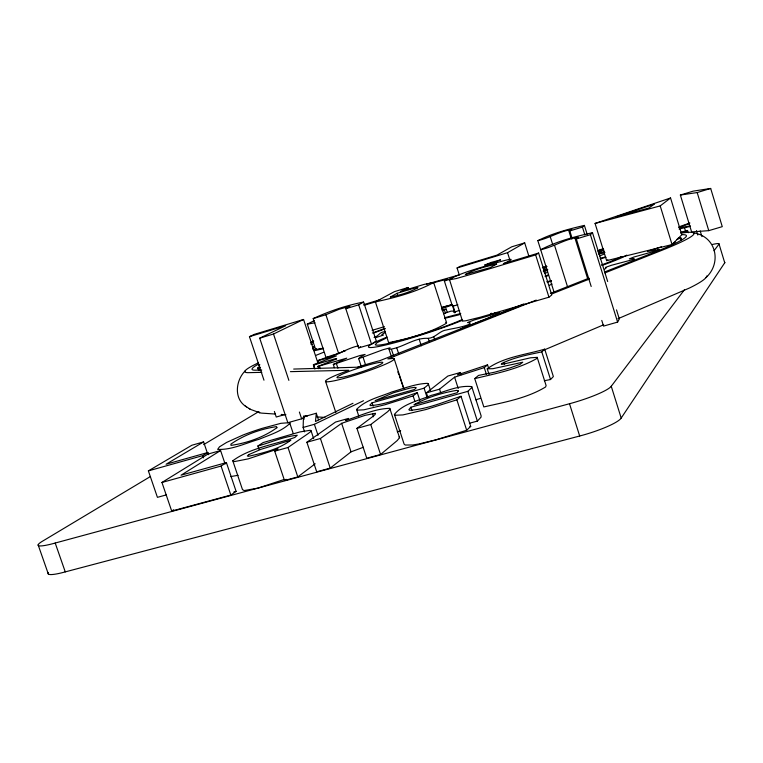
<?xml version="1.0" encoding="UTF-8"?>
<svg xmlns="http://www.w3.org/2000/svg" width="763" height="763" viewBox="0 0 763 763"><rect width="100%" height="100%" fill="white"/><g stroke="black" fill="none" stroke-linecap="round" stroke-linejoin="round"><path stroke-width="1.14" d="M304.58 431.839L303.121 427.461L303.474 416.865L316.292 413.241L318.448 419.745M361.223 366.402L358.705 358.696L383.064 349.702L390.141 347.794L389.178 349.368C402.721 348.014 414.128 337.38 428.243 338.362C436.169 337.542 439.269 330.789 446.717 329.912C454.271 328.195 462.14 327.327 469.359 324.285L470.218 322.911L467.519 322.539L473.985 320.031L499.593 312.706L494.748 312.754M314.48 368.481L313.431 364.676L336.435 355.901L318.161 360.517L318.877 362.683M316.292 413.241L315.472 421.491L352.992 403.293M471.734 386.622L471.553 387.795L467.824 391.352L410.866 407.223L408.863 409.712L409.597 410.294C427.385 409.311 444.209 401.681 461.024 396.283L470.714 426.393L466.679 430.237L435.835 439.869L418.839 443.971L412.707 444.991L405.248 445.029L404.085 444.047L394.423 414.423C403.207 403.598 418.868 400.661 431.295 395.348C444.447 392.163 458.096 384.981 471.734 386.622L481.138 415.892L481.005 417.218L477.38 421.09L469.398 423.265M462.397 320.841L449.417 279.334C463.446 271.828 479.221 268.252 494.271 263.359C498.792 262.11 523.485 254.766 503.342 263.693L538.602 253.058L551.783 294.966L548.959 297.189L480.432 317.179L465.811 320.765L463.494 321.023L462.397 320.841L462.512 320.212M358.744 415.978L356.588 409.426C365.649 399.841 379.888 396.884 391.8 391.972C403.474 388.634 415.129 383.808 427.375 383.341L428.339 383.865L427.957 384.934L424.085 388.176L372.048 402.835L369.902 405.096L370.436 405.611C386.641 404.495 401.958 397.561 417.313 392.678L419.831 400.432M681.206 240.335L680.691 237.655L677.992 238.333M537.181 357.37L536.608 358.639C517.657 369.349 495.721 373.593 474.739 378.61L483.818 406.937C504.801 402.177 526.975 398.267 545.583 386.984L546.108 385.563L537.181 357.37L530.562 357.79L502.54 364.285L501.281 364.228L501.625 363.55C514.138 357.303 528.206 354.785 541.787 351.886L544.706 349.158L553.366 376.569L550.533 379.535L544.334 380.708M408.148 287.498L400.375 291.571L424.199 284.37L433.67 282.539L446.555 322.644L446.202 323.378C428.873 333.469 408.653 338.486 389.14 342.549L388.501 342.225L375.396 301.9L394.452 291.638L408.148 287.498L408.863 289.711M312.534 349.006L314.556 347.241M259 449.35L257.884 446.002L263.14 442.559L299.907 431.934L310.15 430.284L311.037 430.733L310.503 431.734L308.519 433.317L288.004 447.49L274.709 451.181L284.504 480.518L297.799 476.913L315.186 463.799M358.705 358.696L360.05 357.179L365.105 354.413L359.726 355.587L333.317 364.447L334.385 367.69M489.007 374.328L487.242 368.815C503.466 356.989 525.659 354.785 544.706 349.158M576.342 238.933L578.478 237.303C565.154 238.886 553.738 246.974 540.709 249.701C556.818 241.337 574.863 236.578 592.489 232.705L590.409 234.689L576.342 238.933L591.182 286.478M48.46 572.488A33.152 4.826 -20.1 0 0 65.265 571.888L579.68 436.007A36.519 6.295 -17.2 0 0 621.196 418.057L724.736 262.796A21.517 2.117 -16.9 0 0 724.592 262.253M433.67 282.539C415.864 292.162 395.1 297.675 375.396 301.9M245.018 371.028C235.557 380.68 233.573 399.354 246.63 406.927M587.157 234.279L584.391 225.4L582.427 227.088L569.808 230.922L572.26 238.762M150.549 476.446L43.195 540.786A33.2 4.254 -19.8 0 0 55.203 543.037L569.503 403.741A36.586 5.551 -17.3 0 0 611.249 386.259L684.554 289.587M714.025 250.731L719.051 244.093L724.736 262.796M705.994 277.589C722.027 262.873 716.276 236.301 693.586 232.887M306.888 442.254L335.548 422.053L348.472 418.429L345.496 420.556C359.907 415.988 374.414 408.644 389.75 408.329L399.554 437.695L397.208 440.575L380.575 454.49L366.755 458.239L356.941 428.367L372.287 416.903L375.1 414.567L375.539 413.298L365.105 415.33L341.633 423.322L320.422 438.496L306.888 442.254L316.693 471.801L330.236 468.129L351.028 451.839L363.484 447.242M601.778 320.431L603.543 326.097L617.61 322.1L619.327 318.982L616.504 309.902M390.189 408.978L387.757 411.619L370.761 424.533L356.941 428.367M688.236 232.744L687.539 230.474L686.576 231.447L680.873 232.887M323.388 348.176L315.939 349.54L316.197 348.596M672.06 244.57L681.798 234.756L670.553 197.979L595.073 223.445L606.642 260.679L672.06 244.57L660.205 205.905L670.553 197.979M284.027 479.498L257.999 488.11L244.122 490.571L242.472 489.56L232.782 460.766C250.693 447.538 274.298 444.8 294.871 437.437L297.255 435.253C283.989 436.522 271.399 442.197 258.619 445.792L257.884 446.002M394.423 414.423L395.539 415.244L402.912 414.919L425.992 409.521L456.884 399.831L461.024 396.283M474.739 378.61L478.525 375.425L494.548 372.22L509.818 367.995L520.108 364.332L522.75 362.215L492.908 368.701L487.242 368.815M315.558 349.244L307.289 324.141L314.156 320.67M427.843 397.361L426.393 392.869L439.545 389.178L454.586 377.151L484.257 367.632L487.557 364.867L488.644 368.243M606.642 260.679L607.787 259.754M461.157 374.719L460.442 372.478L457.466 374.862L487.557 364.867M313.202 318.572C329.177 311.19 346.516 305.343 363.608 302.053L376.254 340.889L371.505 344.161L358.629 347.938L345.811 308.729L349.95 306.201L339.077 309.301L325.906 314.738L313.202 318.572L326.011 357.504C337.551 355.548 346.993 348.205 358.419 345.849M426.393 392.869L447.871 376.035L460.442 372.478M356.588 409.426L357.427 410.16L363.884 409.817L384.762 404.81L413.117 395.902L417.313 392.678M284.504 480.518L286.154 479.298M259.83 364.79L258.934 365.439L259.668 367.661M604.554 269.282L606.242 267.823L605.402 267.431L611.354 265.305L634.444 259.191L633.614 258.523L629.341 258.867L633.91 257.026L656.132 250.827L659.28 249.52L647.425 251.475L658.622 247.66M220.583 450.532L207.898 454.099L161.947 482.464L171.713 511.076L230.855 495.053L236.11 491.353L226.411 462.597L181.05 475.196L220.583 450.532L225.114 463.98M274.709 451.181L278.066 448.892L248.194 458.887L234.375 461.596L232.782 460.766M171.713 511.076L173.678 509.77M263.969 380.193L249.463 336.655L285.696 325.706L259.706 338.171L287.832 422.712L301.633 418.82L306.545 415.587M161.947 482.464L221.07 466.059L226.411 462.597M449.254 279.802L456.131 278.581L474.596 273.307L535.645 254.909L538.602 253.058M363.608 302.053L358.686 304.838L345.811 308.729M433.537 282.72L447.204 279.153L444.362 280.975L452.497 306.354L453.708 305.591M569.808 230.922L571.792 229.52C559.87 231.16 549.503 238.075 537.829 240.641L554.138 292.391M166.496 494.853L157.426 497.342L148.375 470.885L202.805 455.616L207.879 452.488L208.633 454.71M318.161 360.517L329.959 356.083M203.721 444.591L258.934 411.495M207.269 452.774L203.607 441.911L166.105 464.228L207.879 452.488M148.375 470.885L191.866 445.239L203.607 441.911M358.629 347.938L360.651 346.736M537.829 240.641C552.441 233.373 568.559 229.034 584.391 225.4M459.231 274.766L457.066 267.994L507.548 252.677L524.696 242.872L528.931 256.33M333.317 364.447L346.764 358.162L317.875 366.44L318.61 368.691M543.084 268.5L546.995 266.545M621.196 256.626L617.381 258.571A50.501 3.863 -17.4 0 1 601.463 264.971M457.066 267.994L460.28 266.268L496.961 255.128L511.754 246.811L524.696 242.872M673.405 243.025L675.112 242.109M397.075 293.307L390.274 297.065C399.736 295.176 409.483 292.401 417.981 287.67L413.975 288.214L397.075 293.307L397.8 295.577M442.378 310.665L446.193 309.063L447.223 312.277M493.671 315.882L491.01 316.941M259.706 338.171L273.507 334.013L303.56 319.468L317.961 363.131M303.121 427.461L314.375 424.304L363.503 400.728M549.522 285.2L552.097 284.046M249.463 336.655L254.403 334.337L303.56 319.468M385.925 338.238L376.922 342.759L375.272 344.695A54.431 4.53 -17.9 0 0 385.983 343.96L406.793 338.762L427.28 332.515A48.584 4.063 -17.9 0 0 455.492 322.425L462.416 319.497M317.875 366.44L336.693 358.868L334.843 358.848L313.393 365.162M604.372 253.984L599.747 255.91M544.505 349.845L603.695 324.78M617.935 318.753L689.542 287.975A120.783 12.532 -17.3 0 0 706.815 275.948M311.705 344.247L312.315 343.951L310.903 344.161M323.626 352.277L315.911 355.358M443.456 313.698L451.057 311.104L453.556 311.142C452.43 313.841 457.361 310.531 459.688 310.465M523.904 303.912L379.793 360.67A36.138 3.443 -18.1 0 0 359.993 366.421L357.647 367.203M383.827 328.719L382.129 329.397A43.167 3.186 -18 0 1 372.354 333.04M550.409 293.412L589.017 278.142M605.564 271.599L654.597 252.21A113.22 8.689 -17.4 0 0 681.941 234.651M536.236 300.107L387.852 358.915L393.317 358.41A36.138 3.443 -18.1 0 1 372.916 369.197A36.138 3.443 -18.1 0 1 330.608 381.471A36.138 3.443 -18.1 0 1 337.351 374.652L348.767 370.265L290.417 371.657M551.744 293.965L589.389 279.048M604.897 272.906L660.262 250.96A121.079 9.299 -17.4 0 0 681.073 233.125M258.543 370.198L257.789 367.938L259.945 367.098M542.407 267.546L544.372 266.792A18.226 1.268 -17.5 0 1 546.556 266.001M460.671 328.948L518.144 306.755M678.927 226.888L689.847 222.977M604.286 251.647L598.86 253.535M678.755 227.584L689.552 223.597M310.779 342.949L313.66 341.9M598.411 253.154L601.13 251.809L598.554 252.353M385.363 332.449L381.796 334.518L383.331 335.081L375.472 337.751M676.752 239.439L680.529 238.113M441.539 308.767L452.287 304.981L454.824 312.878M374.051 337.38C379.783 335.777 378.648 332.019 385.382 331.628M330.884 355.787L334.585 354.576M546.899 272.649L544.591 273.23M475.835 399.822L480.261 398.391M426.469 284.198L459.355 274.852M335.682 354.232L337.866 353.536M441.548 307.651L443.808 306.955M680.358 195.042L693.185 191.132L710.677 188.451L722.265 226.649L708.77 230.645L691.612 231.904L680.358 195.042L697.182 192.562L710.677 188.451M660.205 205.905L595.073 223.445M659.537 247.384L661.368 246.831M363.884 304.58L379.755 299.792M444.362 280.975L451.868 278.705M363.941 305.353L376.312 301.623M679.108 229.043L690.238 226.382M452.497 306.354L457.857 304.761M372.086 330.331L384.447 326.669M597.954 250.817L603.552 249.224M257.789 367.938L260.173 367.604M599.165 249.978L603.199 248.814M339.802 352.945L345.563 350.551L343.693 350.98M397.265 431.744L400.661 430.771M441.758 307.46L451.849 304.752M285.305 414.452L276.244 417.027L274.384 411.448M597.973 251.866L604 250.226M543.323 270.159L545.993 269.434M444.648 306.64L451.534 304.79M469.884 426.612L470.714 426.393M233.84 491.973L236.11 491.353M444.619 318.371L459.288 314.757M681.178 232.162L687.539 230.474M315.033 322.778L307.289 324.141M546.661 268.671L543.59 269.329M441.911 309.988L446.193 309.063M490.666 313.507L491.649 313.288M238.075 475.301L230.674 476.579M679.995 227.756L690.21 225.877M390.856 358.476L392.335 358.372M261.728 369.998L255.777 370.179A108.308 8.002 -18.1 0 1 258.609 364.056M293.679 369.063L361.567 367.089M261.833 372.344L248.738 372.659A115.814 8.555 -18.1 0 1 258.323 362.873M275.271 414.051L262.262 413.164A115.547 11.531 -18.1 0 1 258.352 411.886M281.175 414.452L285.906 414.776M303.645 415.988L307.193 416.226M316.655 416.875L324.933 417.437M289.616 422.654L280.879 423.322L262.31 428.32A32.036 3.577 -18.7 0 0 242.758 435.129L226.668 442.397L219.467 446.841L217.646 449.388C231.799 450.065 245.648 443.122 259.143 439.259C269.673 434.9 281.356 431.448 289.816 423.513L289.616 422.654L293.24 433.546M259.687 412.735L250.398 409.34L245.285 406.05M445.668 322.377L446.555 322.644M249.053 408.463L250.398 409.34M399.087 436.932L399.554 437.695M397.79 371.877L398.982 374.728M399.345 375.673L403.761 388.72M55.203 543.037L65.265 571.888M38.15 544.925L48.317 573.967M221.07 466.059L230.855 495.053M202.805 455.616L203.559 457.848M273.507 334.013L288.881 380.375M299.382 412.03L301.633 418.82M288.004 447.49L297.799 476.913M258.314 368.147L259.019 370.255M313.431 364.676L314.881 369.082M320.422 438.496L330.236 468.129M314.375 424.304L318.009 435.282M311.037 430.733L313.65 438.62M303.474 416.865L304.227 419.125M325.906 314.738L338.724 353.774M336.483 363.827L337.904 368.167M341.633 423.322L351.028 451.839M325.61 381.481L335.854 412.573M319.468 366.383L320.212 368.643M358.686 304.838L371.505 344.161M363.169 357.551L365.687 365.267M372.048 402.835L373.155 406.221M372.478 413.489L373.555 416.779M370.761 424.533L380.575 454.49M413.117 395.902L414.929 401.491M396.855 348.119L398.658 353.689M410.866 407.223L411.963 410.618M391.581 349.683L393.746 356.35M394.204 358.877L403.77 388.319M388.92 348.958L391.429 356.655M428.243 338.362L429.321 341.71M439.545 389.178L440.642 392.554M419.164 339.173L421.3 345.773M428.339 383.865L430.523 390.608M424.085 388.176L426.918 396.941M452.984 305.629L455.149 312.372M444.419 309.988L445.449 313.202M467.824 391.352L477.38 421.09M454.586 377.151L458.239 388.501M456.884 399.831L466.679 430.237M433.718 336.578L434.796 339.926M484.257 367.632L486.441 374.442M503.847 362.263L504.553 364.456M569.503 403.741L579.68 436.007M541.787 351.886L550.533 379.535M507.548 252.677L509.646 259.325M554.587 245.505L567.662 287.193M550.295 236.854L552.746 244.665M535.645 254.909L548.959 297.189M582.427 227.088L584.878 234.947M574.892 237.856L587.939 279.63M568.597 230.064L571.363 238.895M611.249 386.259L621.196 418.057M592.489 232.705L607.672 281.518M590.409 234.689L617.61 322.1M680.691 237.655L681.369 239.868M697.182 192.562L708.77 230.645M700.196 230.941L701.912 236.568M696.438 230.598L697.792 235.042M684.602 228.061L685.622 231.389M712.566 244.418A21.536 1.869 -17 0 1 719.051 244.093M462.655 320.193A57.692 4.807 -17.9 0 1 383.531 345.477A57.692 4.807 -17.9 0 1 387.118 337.055M444.915 317.694A57.692 4.807 -17.9 0 1 460.766 313.564M626.833 255.109A53.591 4.111 -17.4 0 1 602.121 265.4M551.401 281.127A53.591 4.111 -17.4 0 1 547.958 282.014M544.992 276.12A53.591 4.111 -17.4 0 1 548.092 274.957M600.328 258.323A53.591 4.111 -17.4 0 1 605.536 256.95M385.458 328.605A51.274 3.777 -18.1 0 1 374.204 332.792M323.569 348.548A51.274 3.777 -18.1 0 1 314.175 350.713M312.792 347.06A51.274 3.777 -18.1 0 1 314.547 346.259M320.946 348.424A48.374 3.567 -18 0 1 319.22 348.767M316.34 349.244A48.374 3.567 -18 0 1 313.507 349.444M311.438 341.719A115.814 8.555 -18.1 0 1 313.65 340.927M311.027 342.425A108.308 8.002 -18.1 0 1 313.078 341.69M545.469 276.645A50.711 3.891 -17.4 0 1 548.053 275.634M551.535 280.593A45.084 3.462 -17.4 0 1 546.766 281.776M600.233 258.791A44.979 3.443 -17.4 0 1 606.022 257.293M543.323 271.828A113.22 8.689 -17.4 0 1 547.567 270.398M598.745 254.232A113.22 8.689 -17.4 0 1 604.945 252.41M543.494 271.199A121.079 9.299 -17.4 0 1 547.805 269.749M599.003 253.593A121.079 9.299 -17.4 0 1 604.525 251.971M500.452 259.906L493.909 262.548L484.639 265.076L491.134 262.443L500.452 259.906M458.344 390.942L457.094 392.735L413.994 404.762C427.146 397.351 441.958 392.821 456.808 390.36L458.344 390.942M415.988 387.852L414.586 389.483L375.177 400.594L393.603 392.716L410.427 387.957L414.767 387.327L415.988 387.852M496.608 264.112L490.065 267.689L465.306 274.518C474.891 269.225 485.964 266.449 496.608 264.112M248.843 454.586L247.326 455.94L248.356 456.331C263.111 453.031 278.619 449.369 290.865 440.165L260.994 449.302L248.843 454.586M276.902 427.709C263.588 437.371 247.145 443.026 230.989 445.392L230.893 444.142C244.255 434.71 260.46 429.121 276.521 426.603L276.902 427.709M654.053 204.255L648.941 208.022L615.989 216.94L654.053 204.255M339.697 375.444L338.677 375.997A24.082 2.289 -18.1 0 0 351.371 375.034L356.044 373.651A24.082 2.289 -18.1 0 0 379.03 365.143A24.082 2.289 -18.1 0 0 379.03 362.501L377.628 362.759A24.082 2.289 -18.1 0 0 372.354 363.97L370.303 364.504A24.082 2.289 -18.1 0 0 363.598 366.45L361.252 367.184A24.082 2.289 -18.1 0 0 354.213 369.54L351.962 370.341A24.082 2.289 -18.1 0 0 342.368 374.156L339.697 375.444"/></g></svg>
